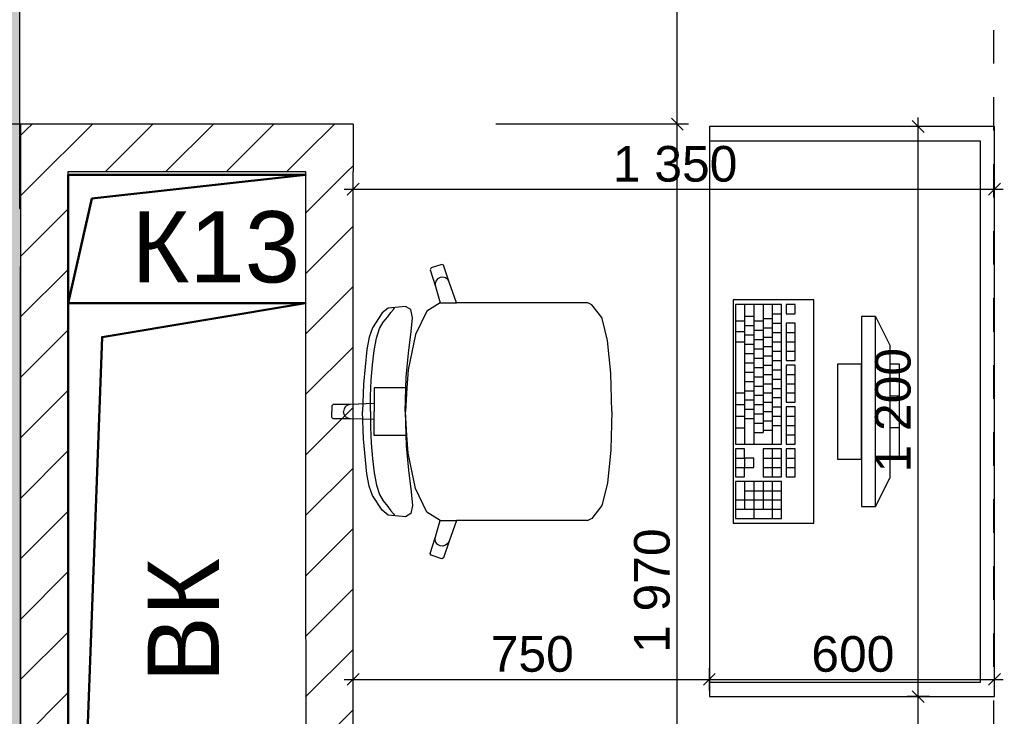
# Model space of a CAD drawing. Header units: millimetres. Extents: x 2336463 to 2579121, y 595385 to 778077.
# Drawn here: x 2406063 to 2408134, y 702938 to 704404 of the extents above; entities that cross this region are included whole.
import ezdxf

# ---------------------------------------------------------------- set-up
doc = ezdxf.new("R2010")
doc.units = ezdxf.units.MM
doc.header["$MEASUREMENT"] = 0
doc.linetypes.add('короткая штриховая', pattern=[141.111111, 70.555556, -70.555556])
for name, color, linetype, lineweight in [('+стена с дверью_Ном._пера__1', 7, 'Continuous', 13), ('1 Планировка_Ном._пера__1', 7, 'Continuous', 13), ('Интерьер - Мебель_Ном._пера__1', 7, 'Continuous', 13), ('сит план_Ном._пера__1', 7, 'Continuous', 13), ('сит план_Ном._пера__21', 7, 'Continuous', 30)]:
    doc.layers.add(name, color=color, linetype=linetype, lineweight=lineweight)
for name, color, linetype, lineweight, true_color in [('+стена с дверью_Ном._пера__243', 7, 'Continuous', 13, 0xe25822), ('1 Планировка размеры_Ном._пера__242', 7, 'Continuous', 13, 0x1b55b5), ('сит план_Ном._пера__87', 7, 'Continuous', 20, 0x6a6a6a)]:
    doc.layers.add(name, color=color, linetype=linetype, lineweight=lineweight, true_color=true_color)
doc.layers.add('1 Планировка размеры', color=7, linetype='Continuous')
doc.layers.add('сит план', color=7, linetype='Continuous')
doc.styles.add('СГЕНЕРИР_СТИЛЬ_1', font='arial.ttf')
doc.dimstyles.new('СГЕНЕРИР_СТИЛЬ__1', dxfattribs={"dimtxt": 75, "dimasz": 23.75, "dimexe": 0.18, "dimexo": 300, "dimgap": 0, "dimtad": 1, "dimtih": 1, "dimtoh": 1, "dimdec": 0, "dimzin": 0, "dimdsep": 46, "dimtxsty": 'СГЕНЕРИР_СТИЛЬ_1', "dimblk": 'ARROWHEAD_6', "dimblk1": 'ARROWHEAD_6', "dimblk2": 'ARROWHEAD_6', "dimcen": 0.09, "dimclrd": 256, "dimclre": 256, "dimclrt": 256, "dimazin": 0, "dimtfac": 1, "dimtdec": 4, "dimtmove": 0, "dimatfit": 3, "dimfxl": 0, "dimtolj": 1, "dimtzin": 0, "dimarcsym": 0})
doc.dimstyles.new('СГЕНЕРИР_СТИЛЬ__2', dxfattribs={"dimtxt": 75, "dimasz": 23.75, "dimexe": 0.18, "dimexo": 300, "dimgap": 0, "dimtad": 1, "dimdec": 0, "dimzin": 0, "dimdsep": 46, "dimtxsty": 'СГЕНЕРИР_СТИЛЬ_1', "dimblk": 'ARROWHEAD_6', "dimblk1": 'ARROWHEAD_6', "dimblk2": 'ARROWHEAD_6', "dimcen": 0.09, "dimclrd": 256, "dimclre": 256, "dimclrt": 256, "dimazin": 0, "dimtfac": 1, "dimtdec": 4, "dimtmove": 0, "dimatfit": 3, "dimfxl": 0, "dimtolj": 1, "dimtzin": 0, "dimarcsym": 0})
pattern_1 = [(45, (2086872.015, 585813.69), (-63.639609, 63.639609), [])]

# ---------------------------------------------------------------- blocks, each defined once
blk = doc.blocks.new('Стена_961', base_point=(2406065.4, 704184.4))
at = {"layer": 'сит план_Ном._пера__87', "linetype": 'Continuous', "lineweight": 20, "true_color": 0x6a6a6a}
h = blk.add_hatch(dxfattribs=at)
h.set_pattern_fill('Блоки_Бетонные_Эффективные', color=251, style=0, pattern_type=2)
h.set_pattern_definition(pattern_1)
h.paths.add_polyline_path([(2406065.3, 704084.4), (2406165.3, 704084.4), (2406065.4, 704184.4)])
h = blk.add_hatch(dxfattribs=at)
h.set_pattern_fill('Блоки_Бетонные_Эффективные', color=251, style=0, pattern_type=2)
h.set_pattern_definition(pattern_1)
h.paths.add_polyline_path([(2406165.4, 704184.4), (2406065.4, 704184.4), (2406165.3, 704084.4)])
h = blk.add_hatch(dxfattribs=at)
h.set_pattern_fill('Блоки_Бетонные_Эффективные', color=251, style=0, pattern_type=2)
h.set_pattern_definition(pattern_1)
h.paths.add_polyline_path([(2406165.3, 704084.4), (2406665.3, 704084.4), (2406665.3, 704184.4), (2406165.4, 704184.4)])
h = blk.add_hatch(dxfattribs=at)
h.set_pattern_fill('Блоки_Бетонные_Эффективные', color=251, style=0, pattern_type=2)
h.set_pattern_definition(pattern_1)
h.paths.add_polyline_path([(2406665.3, 704084.4), (2406765.3, 704084.4), (2406765.3, 704184.4)])
h = blk.add_hatch(dxfattribs=at)
h.set_pattern_fill('Блоки_Бетонные_Эффективные', color=251, style=0, pattern_type=2)
h.set_pattern_definition(pattern_1)
h.paths.add_polyline_path([(2406765.3, 704184.4), (2406665.3, 704184.4), (2406665.3, 704084.4), (2406765.3, 704184.4)])
at = {"layer": 'сит план_Ном._пера__1', "color": 7, "linetype": 'Continuous', "lineweight": 13, "flags": 128}
for points in [[(2406065.4, 704184.4), (2406065.3, 704084.4)], [(2406765.3, 704184.4), (2406065.4, 704184.4)], [(2406765.3, 704184.4), (2406765.3, 704084.4)], [(2406165.3, 704084.4), (2406665.3, 704084.4)]]:
    blk.add_lwpolyline(points, dxfattribs=at)
blk = doc.blocks.new('Стена_962', base_point=(2406765.3, 704184.4))
at = {"layer": 'сит план_Ном._пера__87', "linetype": 'Continuous', "lineweight": 20, "true_color": 0x6a6a6a}
h = blk.add_hatch(dxfattribs=at)
h.set_pattern_fill('Блоки_Бетонные_Эффективные', color=251, style=0, pattern_type=2)
h.set_pattern_definition(pattern_1)
h.paths.add_polyline_path([(2406665.3, 704084.4), (2406665.4, 702214.4), (2406765.4, 702214.4), (2406765.3, 704084.4)])
h = blk.add_hatch(dxfattribs=at)
h.set_pattern_fill('Блоки_Бетонные_Эффективные', color=251, style=0, pattern_type=2)
h.set_pattern_definition(pattern_1)
h.paths.add_polyline_path([(2406765.4, 702214.4), (2406665.4, 702114.4), (2406765.4, 702114.4)])
h = blk.add_hatch(dxfattribs=at)
h.set_pattern_fill('Блоки_Бетонные_Эффективные', color=251, style=0, pattern_type=2)
h.set_pattern_definition(pattern_1)
h.paths.add_polyline_path([(2406765.4, 702214.4), (2406665.4, 702214.4), (2406665.4, 702114.4)])
at = {"layer": 'сит план_Ном._пера__1', "color": 7, "linetype": 'Continuous', "lineweight": 13, "flags": 128}
for points in [[(2406665.3, 704084.4), (2406665.4, 702114.4)], [(2406765.4, 702214.4), (2406765.3, 704084.4)], [(2406665.4, 702114.4), (2406765.4, 702114.4)]]:
    blk.add_lwpolyline(points, dxfattribs=at)
blk = doc.blocks.new('Стена_965', base_point=(2406065.4, 704184.4))
at = {"layer": 'сит план_Ном._пера__87', "linetype": 'Continuous', "lineweight": 20, "true_color": 0x6a6a6a}
h = blk.add_hatch(dxfattribs=at)
h.set_pattern_fill('Блоки_Бетонные_Эффективные', color=251, style=0, pattern_type=2)
h.set_pattern_definition(pattern_1)
h.paths.add_polyline_path([(2406065.3, 704084.4), (2406064, 701807.1), (2406164, 701807), (2406165.3, 704084.4)])
at = {"layer": 'сит план_Ном._пера__1', "color": 7, "linetype": 'Continuous', "lineweight": 13, "flags": 128}
for points in [[(2406065.3, 704084.4), (2406064, 701807.1)], [(2406164, 701807), (2406165.3, 704084.4)], [(2406164, 701807), (2406064, 701807.1)]]:
    blk.add_lwpolyline(points, dxfattribs=at)
blk = doc.blocks.new('Индивидуальное Рабочее Место 25')
at = {"layer": 'Интерьер - Мебель_Ном._пера__1', "color": 7, "linetype": 'Continuous', "lineweight": 13}
for p, q in [((-1170, 0), (-1200, 0)), ((-1200, 0), (-1200, -30)), ((-30, 0), (-1170, 0)), ((0, 0), (-30, 0)), ((0, -30), (0, 0)), ((-1200, -30), (-1200, -600)), ((-1170, -30), (-30, -30)), ((-1170, -600), (-1170, -30)), ((-30, -30), (-30, -600)), ((0, -600), (0, -30)), ((-500, -200), (-700, -200)), ((-700, -200), (-700, -220)), ((-633.3, -220), (-633.3, -200)), ((-566.7, -220), (-566.7, -200)), ((-500, -220), (-500, -200)), ((-800, -250), (-740, -220)), ((-740, -220), (-460, -220)), ((-700, -220), (-500, -220)), ((-400, -250), (-460, -220)), ((-400, -250), (-800, -250)), ((-800, -250), (-800, -280)), ((-400, -280), (-400, -250)), ((-800, -280), (-400, -280)), ((-500, -280), (-700, -280)), ((-700, -280), (-700, -330)), ((-500, -330), (-500, -280)), ((-700, -330), (-500, -330)), ((-805.6, -419.1), (-825.2, -419.1)), ((-825.2, -419.1), (-825.2, -438.5)), ((-805.6, -438.5), (-805.6, -419.1)), ((-707.7, -419.1), (-786, -419.1)), ((-786, -419.1), (-786, -438.5)), ((-766.5, -438.5), (-766.5, -419.1)), ((-746.9, -438.5), (-746.9, -419.1)), ((-727.3, -438.5), (-727.3, -419.1)), ((-707.7, -438.5), (-707.7, -419.1)), ((-619.6, -419.1), (-697.9, -419.1)), ((-697.9, -419.1), (-697.9, -438.5)), ((-678.3, -438.5), (-678.3, -419.1)), ((-658.8, -438.5), (-658.8, -419.1)), ((-639.2, -438.5), (-639.2, -419.1)), ((-619.6, -438.5), (-619.6, -419.1)), ((-531.5, -419.1), (-609.8, -419.1)), ((-609.8, -419.1), (-609.8, -438.5)), ((-590.2, -438.5), (-590.2, -419.1)), ((-570.6, -438.5), (-570.6, -419.1)), ((-551, -438.5), (-551, -419.1)), ((-531.5, -438.5), (-531.5, -419.1)), ((-462.9, -419.1), (-521.7, -419.1)), ((-521.7, -419.1), (-521.7, -438.5)), ((-502.1, -438.5), (-502.1, -419.1)), ((-482.5, -438.5), (-482.5, -419.1)), ((-462.9, -438.5), (-462.9, -419.1)), ((-825.2, -438.5), (-805.6, -438.5)), ((-531.5, -448.2), (-825.2, -448.2)), ((-825.2, -448.2), (-825.2, -545.2)), ((-805.6, -467.6), (-805.6, -448.2)), ((-786, -438.5), (-707.7, -438.5)), ((-786, -467.6), (-786, -448.2)), ((-766.5, -467.6), (-766.5, -448.2)), ((-746.9, -467.6), (-746.9, -448.2)), ((-727.3, -467.6), (-727.3, -448.2)), ((-707.7, -467.6), (-707.7, -448.2)), ((-697.9, -438.5), (-619.6, -438.5)), ((-688.1, -467.6), (-688.1, -448.2)), ((-668.5, -467.6), (-668.5, -448.2)), ((-649, -467.6), (-649, -448.2)), ((-629.4, -467.6), (-629.4, -448.2)), ((-609.8, -438.5), (-531.5, -438.5)), ((-609.8, -467.6), (-609.8, -448.2)), ((-590.2, -467.6), (-590.2, -448.2)), ((-570.6, -467.6), (-570.6, -448.2)), ((-531.5, -545.2), (-531.5, -448.2)), ((-521.7, -438.5), (-462.9, -438.5)), ((-462.9, -448.2), (-521.7, -448.2)), ((-521.7, -448.2), (-521.7, -487)), ((-502.1, -487), (-502.1, -448.2)), ((-482.5, -487), (-482.5, -448.2)), ((-462.9, -487), (-462.9, -448.2)), ((-374.8, -448.2), (-453.1, -448.2)), ((-453.1, -448.2), (-453.1, -545.2)), ((-433.5, -525.8), (-433.5, -448.2)), ((-414, -545.2), (-414, -448.2)), ((-394.4, -545.2), (-394.4, -448.2)), ((-374.8, -545.2), (-374.8, -448.2)), ((-825.2, -467.6), (-531.5, -467.6)), ((-795.8, -487), (-795.8, -467.6)), ((-776.3, -487), (-776.3, -467.6)), ((-756.7, -487), (-756.7, -467.6)), ((-737.1, -487), (-737.1, -467.6)), ((-717.5, -487), (-717.5, -467.6)), ((-697.9, -487), (-697.9, -467.6)), ((-678.3, -487), (-678.3, -467.6)), ((-658.8, -487), (-658.8, -467.6)), ((-639.2, -487), (-639.2, -467.6)), ((-619.6, -487), (-619.6, -467.6)), ((-600, -487), (-600, -467.6)), ((-580.4, -487), (-580.4, -467.6)), ((-560.8, -487), (-560.8, -467.6)), ((-521.7, -467.6), (-462.9, -467.6)), ((-453.1, -467.6), (-374.8, -467.6)), ((-825.2, -487), (-555.9, -487)), ((-790.9, -506.4), (-790.9, -487)), ((-771.4, -506.4), (-771.4, -487)), ((-751.8, -506.4), (-751.8, -487)), ((-732.2, -506.4), (-732.2, -487)), ((-712.6, -506.4), (-712.6, -487)), ((-693, -506.4), (-693, -487)), ((-673.4, -506.4), (-673.4, -487)), ((-653.9, -506.4), (-653.9, -487)), ((-634.3, -506.4), (-634.3, -487)), ((-614.7, -506.4), (-614.7, -487)), ((-595.1, -506.4), (-595.1, -487)), ((-575.5, -506.4), (-575.5, -487)), ((-555.9, -506.4), (-555.9, -487)), ((-521.7, -487), (-462.9, -487)), ((-453.1, -487), (-394.4, -487)), ((-825.2, -506.4), (-531.5, -506.4)), ((-800.7, -525.8), (-800.7, -506.4)), ((-781.1, -525.8), (-781.1, -506.4)), ((-761.6, -525.8), (-761.6, -506.4)), ((-742, -525.8), (-742, -506.4)), ((-722.4, -525.8), (-722.4, -506.4)), ((-702.8, -525.8), (-702.8, -506.4)), ((-683.2, -525.8), (-683.2, -506.4)), ((-663.6, -525.8), (-663.6, -506.4)), ((-644.1, -525.8), (-644.1, -506.4)), ((-624.5, -525.8), (-624.5, -506.4)), ((-604.9, -525.8), (-604.9, -506.4)), ((-585.3, -525.8), (-585.3, -506.4)), ((-482.5, -506.4), (-502.1, -506.4)), ((-502.1, -506.4), (-502.1, -525.8)), ((-482.5, -525.8), (-482.5, -506.4)), ((-453.1, -506.4), (-374.8, -506.4)), ((-825.2, -525.8), (-531.5, -525.8)), ((-790.9, -545.2), (-790.9, -525.8)), ((-768.9, -545.2), (-768.9, -525.8)), ((-746.9, -545.2), (-746.9, -525.8)), ((-639.2, -545.2), (-639.2, -525.8)), ((-614.7, -545.2), (-614.7, -525.8)), ((-590.2, -545.2), (-590.2, -525.8)), ((-565.7, -545.2), (-565.7, -525.8)), ((-502.1, -525.8), (-521.7, -525.8)), ((-521.7, -525.8), (-521.7, -545.2)), ((-502.1, -545.2), (-502.1, -525.8)), ((-502.1, -525.8), (-482.5, -525.8)), ((-462.9, -525.8), (-482.5, -525.8)), ((-482.5, -545.2), (-482.5, -525.8)), ((-462.9, -545.2), (-462.9, -525.8)), ((-453.1, -525.8), (-394.4, -525.8)), ((-825.2, -545.2), (-531.5, -545.2)), ((-521.7, -545.2), (-462.9, -545.2)), ((-453.1, -545.2), (-374.8, -545.2)), ((-1200, -600), (-1170, -600)), ((-30, -600), (0, -600)), ((-680, -807.5), (-681.1, -807.6)), ((-600, -805), (-680, -807.5)), ((-600, -805), (-520, -807.5)), ((-520, -807.5), (-518.9, -807.6)), ((-797.9, -826.3), (-824.7, -847.4)), ((-795.8, -825.4), (-797.9, -826.3)), ((-749.9, -814.7), (-795.8, -825.4)), ((-681.1, -807.6), (-749.9, -814.7)), ((-518.9, -807.6), (-450.1, -814.7)), ((-450.1, -814.7), (-404.2, -825.4)), ((-404.2, -825.4), (-402.1, -826.3)), ((-402.1, -826.3), (-375.3, -847.4)), ((-824.7, -847.4), (-829.3, -856)), ((-375.3, -847.4), (-370.7, -856)), ((-829.3, -856), (-829.3, -887.1)), ((-370.7, -856), (-370.7, -887.1)), ((-829.3, -887.1), (-829.3, -923.2)), ((-370.7, -887.1), (-370.7, -923.2)), ((-829.3, -923.2), (-829.3, -1132.3)), ((-370.7, -923.2), (-370.7, -1132.3)), ((-829.3, -1132.3), (-872.6, -1148)), ((-829.3, -1166.5), (-829.3, -1132.3)), ((-370.7, -1166.5), (-370.7, -1132.3)), ((-370.7, -1132.3), (-327.4, -1148)), ((-908.1, -1159.4), (-910, -1163.1)), ((-872.6, -1148), (-908.1, -1159.4)), ((-881.4, -1155.4), (-883, -1161)), ((-877.8, -1150.8), (-881.4, -1155.4)), ((-872.6, -1148), (-877.8, -1150.8)), ((-327.4, -1148), (-322.2, -1150.8)), ((-327.4, -1148), (-291.9, -1159.4)), ((-322.2, -1150.8), (-318.6, -1155.4)), ((-318.6, -1155.4), (-317, -1161)), ((-291.9, -1159.4), (-290, -1163.1)), ((-910, -1163.1), (-902.5, -1185.9)), ((-898.7, -1187.8), (-863.3, -1176.4)), ((-883, -1161), (-882.3, -1166.8)), ((-882.3, -1166.8), (-879.5, -1171.9)), ((-879.5, -1171.9), (-874.8, -1175.5)), ((-874.8, -1175.5), (-869.2, -1177.1)), ((-869.2, -1177.1), (-863.3, -1176.4)), ((-863.3, -1176.4), (-829.2, -1166.7)), ((-829.3, -1166.5), (-829.2, -1166.7)), ((-829.2, -1166.7), (-811.8, -1194.6)), ((-370.8, -1166.7), (-388.2, -1194.6)), ((-370.7, -1166.5), (-370.8, -1166.7)), ((-336.7, -1176.4), (-370.8, -1166.7)), ((-330.8, -1177.1), (-336.7, -1176.4)), ((-301.3, -1187.8), (-336.7, -1176.4)), ((-325.2, -1175.5), (-330.8, -1177.1)), ((-320.5, -1171.9), (-325.2, -1175.5)), ((-317.7, -1166.8), (-320.5, -1171.9)), ((-317, -1161), (-317.7, -1166.8)), ((-290, -1163.1), (-297.5, -1185.9)), ((-902.5, -1185.9), (-898.7, -1187.8)), ((-811.8, -1194.6), (-762.1, -1218.4)), ((-388.2, -1194.6), (-437.9, -1218.4)), ((-297.5, -1185.9), (-301.3, -1187.8)), ((-762.1, -1218.4), (-687.7, -1234.2)), ((-437.9, -1218.4), (-512.3, -1234.2)), ((-814.7, -1228.1), (-821.4, -1239.7)), ((-821.4, -1239.7), (-818.1, -1275.8)), ((-797.5, -1225.1), (-814.7, -1228.1)), ((-768.5, -1227.7), (-797.5, -1225.1)), ((-723.2, -1233.5), (-768.5, -1227.7)), ((-672.3, -1238.2), (-723.2, -1233.5)), ((-687.7, -1234.2), (-650.3, -1236.6)), ((-600, -1240.5), (-672.3, -1238.2)), ((-650.3, -1236.6), (-600, -1239.8)), ((-650.3, -1236.6), (-650.3, -1275.3)), ((-549.7, -1236.6), (-600, -1239.8)), ((-600, -1240.5), (-527.7, -1238.2)), ((-512.3, -1234.2), (-549.7, -1236.6)), ((-549.7, -1236.6), (-549.7, -1275.3)), ((-527.7, -1238.2), (-476.8, -1233.5)), ((-476.8, -1233.5), (-431.5, -1227.7)), ((-431.5, -1227.7), (-402.5, -1225.1)), ((-402.5, -1225.1), (-385.3, -1228.1)), ((-385.3, -1228.1), (-378.6, -1239.7)), ((-378.6, -1239.7), (-381.9, -1275.8)), ((-815, -1265.2), (-818.8, -1262.6)), ((-385, -1265.2), (-381.2, -1262.6)), ((-818.1, -1275.8), (-807.6, -1289)), ((-808.8, -1270.4), (-815, -1265.2)), ((-799.7, -1276.5), (-808.8, -1270.4)), ((-788, -1286.6), (-799.7, -1276.5)), ((-650.3, -1275.3), (-650.3, -1305.3)), ((-549.7, -1275.3), (-549.7, -1305.3)), ((-412, -1286.6), (-400.3, -1276.5)), ((-400.3, -1276.5), (-391.2, -1270.4)), ((-381.9, -1275.8), (-392.4, -1289)), ((-391.2, -1270.4), (-385, -1265.2)), ((-807.6, -1289), (-776.5, -1309)), ((-774.8, -1294.3), (-788, -1286.6)), ((-754.5, -1300.5), (-774.8, -1294.3)), ((-728.5, -1305.5), (-754.5, -1300.5)), ((-471.5, -1305.5), (-445.5, -1300.5)), ((-445.5, -1300.5), (-425.2, -1294.3)), ((-425.2, -1294.3), (-412, -1286.6)), ((-392.4, -1289), (-423.5, -1309)), ((-776.5, -1309), (-756.6, -1316.3)), ((-756.6, -1316.3), (-730.7, -1321.1)), ((-730.7, -1321.1), (-657.5, -1328.1)), ((-698.5, -1309.2), (-728.5, -1305.5)), ((-666.1, -1311.7), (-698.5, -1309.2)), ((-632.7, -1313.2), (-666.1, -1311.7)), ((-650.3, -1305.3), (-616.9, -1305.3)), ((-600, -1313.6), (-632.7, -1313.2)), ((-616.9, -1305.3), (-600, -1305.3)), ((-616.9, -1305.3), (-615.1, -1355.1)), ((-583.1, -1305.3), (-600, -1305.3)), ((-600, -1313.6), (-567.3, -1313.2)), ((-583.1, -1305.3), (-584.9, -1355.1)), ((-549.7, -1305.3), (-583.1, -1305.3)), ((-567.3, -1313.2), (-533.9, -1311.7)), ((-469.3, -1321.1), (-542.5, -1328.1)), ((-533.9, -1311.7), (-501.5, -1309.2)), ((-501.5, -1309.2), (-471.5, -1305.5)), ((-443.4, -1316.3), (-469.3, -1321.1)), ((-423.5, -1309), (-443.4, -1316.3)), ((-657.5, -1328.1), (-600, -1330.2)), ((-542.5, -1328.1), (-600, -1330.2)), ((-615.1, -1355.1), (-613.9, -1360.8)), ((-615.1, -1355.1), (-615.1, -1392)), ((-613.9, -1360.8), (-610.7, -1365.7)), ((-610.7, -1365.7), (-605.8, -1368.9)), ((-589.3, -1365.7), (-594.2, -1368.9)), ((-586.1, -1360.8), (-589.3, -1365.7)), ((-584.9, -1355.1), (-586.1, -1360.8)), ((-584.9, -1355.1), (-584.9, -1392)), ((-605.8, -1368.9), (-600, -1370.1)), ((-594.2, -1368.9), (-600, -1370.1)), ((-615.1, -1392), (-612.1, -1395)), ((-612.1, -1395), (-600, -1395)), ((-587.9, -1395), (-600, -1395)), ((-584.9, -1392), (-587.9, -1395))]:
    blk.add_line(p, q, dxfattribs=at)
at = {"layer": 'Интерьер - Мебель_Ном._пера__1', "color": 7, "linetype": 'Continuous', "lineweight": 13, "flags": 128}
for points in [[(0, 0), (-1200, 0), (-1200, -600), (0, -600)], [(-835, -380), (-835, -550), (-365, -550), (-365, -380)]]:
    blk.add_lwpolyline(points, close=True, dxfattribs=at)
blk = doc.blocks.new('*D3775', base_point=(2086872, 585813.7))
at = {"layer": '1 Планировка размеры_Ном._пера__242', "color": 152, "linetype": 'Continuous', "lineweight": 13, "true_color": 0x1b55b5}
for p, q in [((2407435.1, 704196.9), (2407460.1, 704171.9)), ((2407471, 704184.4), (2407065.3, 704184.4)), ((2407447.6, 702214.4), (2407447.6, 704184.4)), ((2407435.1, 702226.9), (2407460.1, 702201.9)), ((2407471, 702214.4), (2407424.2, 702214.4))]:
    blk.add_line(p, q, dxfattribs=at)
at = {"layer": '1 Планировка размеры_Ном._пера__242', "color": 152, "lineweight": 13, "true_color": 0x1b55b5, "insert": (2407432.6, 703071.1), "char_height": 75, "attachment_point": 7, "rotation": 90, "style": 'СГЕНЕРИР_СТИЛЬ_1'}
blk.add_mtext('\\A1;{\\pql;\\fArial|b0|i0|c204|p38;1\xa0970}', dxfattribs=at)
blk = doc.blocks.new('ARROWHEAD_6')
at = {"color": 0, "linetype": 'Continuous', "lineweight": 0}
for p, q in [((0, 0), (-1, 0)), ((-0.5, -0.5), (0.5, 0.5))]:
    blk.add_line(p, q, dxfattribs=at)
blk = doc.blocks.new('*D3776', base_point=(2086872, 585813.7))
at = {"layer": '1 Планировка размеры_Ном._пера__242', "color": 152, "linetype": 'Continuous', "lineweight": 13, "true_color": 0x1b55b5}
for p, q in [((2407435.1, 705411.1), (2407460.1, 705386.1)), ((2407815, 705398.6), (2407424.2, 705398.6)), ((2407447.6, 704184.4), (2407447.6, 705398.6)), ((2407435.1, 704196.9), (2407460.1, 704171.9)), ((2407471, 704184.4), (2407065.3, 704184.4))]:
    blk.add_line(p, q, dxfattribs=at)
at = {"layer": '1 Планировка размеры_Ном._пера__242', "color": 152, "lineweight": 13, "true_color": 0x1b55b5, "insert": (2407432.6, 704663.2), "char_height": 75, "attachment_point": 7, "rotation": 90, "style": 'СГЕНЕРИР_СТИЛЬ_1'}
blk.add_mtext('\\A1;{\\pql;\\fArial|b0|i0|c204|p38;1\xa0214}', dxfattribs=at)
blk = doc.blocks.new('*D3798', base_point=(2086872, 585813.7))
at = {"layer": '1 Планировка размеры_Ном._пера__242', "color": 152, "linetype": 'Continuous', "lineweight": 13, "true_color": 0x1b55b5}
for p, q in [((2406065.4, 701998.1), (2406065.4, 703884.4)), ((2405465.7, 701906.9), (2405465.7, 702044.9)), ((2405478.2, 702034), (2405453.2, 702009)), ((2405465.7, 702021.5), (2406065.4, 702021.5)), ((2406052.9, 702009), (2406077.9, 702034)), ((2406065.4, 702021.5), (2406084.1, 702021.5))]:
    blk.add_line(p, q, dxfattribs=at)
at = {"layer": '1 Планировка размеры_Ном._пера__242', "color": 152, "lineweight": 13, "true_color": 0x1b55b5, "insert": (2405680.2, 702036.5), "char_height": 75, "attachment_point": 7, "style": 'СГЕНЕРИР_СТИЛЬ_1'}
blk.add_mtext('\\A1;{\\pql;\\fArial|b0|i0|c204|p38;600}', dxfattribs=at)
blk = doc.blocks.new('*D3826', base_point=(2086872, 585813.7))
at = {"layer": '1 Планировка размеры_Ном._пера__242', "color": 152, "linetype": 'Continuous', "lineweight": 13, "true_color": 0x1b55b5}
for p, q in [((2406765.3, 704023.7), (2406765.3, 704070.6)), ((2408115.1, 704023.7), (2408115.1, 704070.6)), ((2406746.6, 704047.2), (2406765.3, 704047.2)), ((2406777.8, 704059.7), (2406752.8, 704034.7)), ((2406765.3, 704047.2), (2408115.1, 704047.2)), ((2408102.6, 704034.7), (2408127.6, 704059.7)), ((2408115.1, 704047.2), (2408133.9, 704047.2))]:
    blk.add_line(p, q, dxfattribs=at)
at = {"layer": '1 Планировка размеры_Ном._пера__242', "color": 152, "lineweight": 13, "true_color": 0x1b55b5, "insert": (2407312, 704062.2), "char_height": 75, "attachment_point": 7, "style": 'СГЕНЕРИР_СТИЛЬ_1'}
blk.add_mtext('\\A1;{\\pql;\\fArial|b0|i0|c204|p38;1\xa0350}', dxfattribs=at)
blk = doc.blocks.new('*D3870', base_point=(2086872, 585813.7))
at = {"layer": '1 Планировка размеры_Ном._пера__242', "color": 152, "linetype": 'Continuous', "lineweight": 13, "true_color": 0x1b55b5}
for p, q in [((2407942.3, 702991.6), (2407967.3, 702966.6)), ((2407978.2, 702979.1), (2407931.4, 702979.1)), ((2407954.8, 702214.4), (2407954.8, 702979.1)), ((2407942.3, 702226.9), (2407967.3, 702201.9)), ((2407978.2, 702214.4), (2407931.4, 702214.4)), ((2407954.8, 702195.6), (2407954.8, 702214.4))]:
    blk.add_line(p, q, dxfattribs=at)
at = {"layer": '1 Планировка размеры_Ном._пера__242', "color": 152, "lineweight": 13, "true_color": 0x1b55b5, "insert": (2407939.8, 702511.4), "char_height": 75, "attachment_point": 7, "rotation": 90, "style": 'СГЕНЕРИР_СТИЛЬ_1'}
blk.add_mtext('\\A1;{\\pql;\\fArial|b0|i0|c204|p38;765}', dxfattribs=at)
blk = doc.blocks.new('*D3871', base_point=(2086872, 585813.7))
at = {"layer": '1 Планировка размеры_Ном._пера__242', "color": 152, "linetype": 'Continuous', "lineweight": 13, "true_color": 0x1b55b5}
for p, q in [((2407967.3, 704166.6), (2407942.3, 704191.6)), ((2407954.8, 704179.1), (2407954.8, 704197.9)), ((2407978.2, 704179.1), (2407931.4, 704179.1)), ((2407954.8, 702979.1), (2407954.8, 704179.1)), ((2407942.3, 702991.6), (2407967.3, 702966.6)), ((2407978.2, 702979.1), (2407931.4, 702979.1))]:
    blk.add_line(p, q, dxfattribs=at)
at = {"layer": '1 Планировка размеры_Ном._пера__242', "color": 152, "lineweight": 13, "true_color": 0x1b55b5, "insert": (2407939.8, 703450.9), "char_height": 75, "attachment_point": 7, "rotation": 90, "style": 'СГЕНЕРИР_СТИЛЬ_1'}
blk.add_mtext('\\A1;{\\pql;\\fArial|b0|i0|c204|p38;1\xa0200}', dxfattribs=at)
blk = doc.blocks.new('*D3872', base_point=(2086872, 585813.7))
at = {"layer": '1 Планировка размеры_Ном._пера__242', "color": 152, "linetype": 'Continuous', "lineweight": 13, "true_color": 0x1b55b5}
for p, q in [((2406765.4, 702514.4), (2406765.4, 703039)), ((2407515.1, 702992.1), (2407515.1, 703039)), ((2406746.6, 703015.5), (2406765.4, 703015.5)), ((2406777.9, 703028), (2406752.9, 703003)), ((2406765.4, 703015.5), (2407515.1, 703015.5)), ((2407527.6, 703028), (2407502.6, 703003))]:
    blk.add_line(p, q, dxfattribs=at)
at = {"layer": '1 Планировка размеры_Ном._пера__242', "color": 152, "lineweight": 13, "true_color": 0x1b55b5, "insert": (2407054.9, 703030.5), "char_height": 75, "attachment_point": 7, "style": 'СГЕНЕРИР_СТИЛЬ_1'}
blk.add_mtext('\\A1;{\\pql;\\fArial|b0|i0|c204|p38;750}', dxfattribs=at)
blk = doc.blocks.new('*D3873', base_point=(2086872, 585813.7))
at = {"layer": '1 Планировка размеры_Ном._пера__242', "color": 152, "linetype": 'Continuous', "lineweight": 13, "true_color": 0x1b55b5}
for p, q in [((2407515.1, 702992.1), (2407515.1, 703039)), ((2408115.1, 702992.1), (2408115.1, 703039)), ((2407527.6, 703028), (2407502.6, 703003)), ((2407515.1, 703015.5), (2408115.1, 703015.5)), ((2408102.6, 703003), (2408127.6, 703028)), ((2408115.1, 703015.5), (2408133.9, 703015.5))]:
    blk.add_line(p, q, dxfattribs=at)
at = {"layer": '1 Планировка размеры_Ном._пера__242', "color": 152, "lineweight": 13, "true_color": 0x1b55b5, "insert": (2407729.8, 703030.5), "char_height": 75, "attachment_point": 7, "style": 'СГЕНЕРИР_СТИЛЬ_1'}
blk.add_mtext('\\A1;{\\pql;\\fArial|b0|i0|c204|p38;600}', dxfattribs=at)

msp = doc.modelspace()

# ---------------------------------------------------------------- hatches: boundary and pattern name
at = {"layer": '+стена с дверью_Ном._пера__243', "linetype": 'Continuous', "lineweight": 0, "true_color": 0x381608}
msp.add_hatch(color=28, dxfattribs=at).paths.add_polyline_path([(2397562, 706910.6), (2404214.6, 706910.6), (2404214.6, 709999), (2406042.9, 709999), (2406184.2, 709999), (2406184.2, 707032.4), (2406042.9, 707032.4), (2406042.9, 705401.1), (2406063, 705401.1), (2406063, 704006.7), (2406065.2, 704006.7), (2406065.2, 701204.4), (2404440, 701204.4), (2404440, 704006.7), (2403834.9, 704006.7), (2403834.9, 703610.7), (2398839.9, 703610.7), (2398839.9, 705400.5), (2397562, 705400.5)])

# ---------------------------------------------------------------- linework, layer by layer
at = {"layer": '+стена с дверью_Ном._пера__1', "color": 7, "linetype": 'Continuous', "lineweight": 13, "flags": 128}
msp.add_lwpolyline([(2397562, 706910.6), (2404214.6, 706910.6), (2404214.6, 709999), (2406042.9, 709999), (2406184.2, 709999), (2406184.2, 707032.4), (2406042.9, 707032.4), (2406042.9, 705401.1), (2406063, 705401.1), (2406063, 704006.7), (2406065.2, 704006.7), (2406065.2, 701204.4), (2404440, 701204.4), (2404440, 704006.7), (2403834.9, 704006.7), (2403834.9, 703610.7), (2398839.9, 703610.7), (2398839.9, 705400.5), (2397562, 705400.5)], close=True, dxfattribs=at)
at = {"layer": '1 Планировка_Ном._пера__1', "color": 7, "linetype": 'короткая штриховая', "lineweight": 13}
msp.add_line((2408115.1, 694010.7), (2408113.1, 709137.7), dxfattribs=at)
at = {"layer": 'Интерьер - Мебель_Ном._пера__1', "color": 7, "linetype": 'Continuous', "lineweight": 13}
for p, q in [((2406065.4, 704184.4), (2404439.7, 704184.4)), ((2406065.4, 704184.4), (2405165.4, 704184.4)), ((2406065.4, 704154.4), (2406065.4, 704184.4))]:
    msp.add_line(p, q, dxfattribs=at)
at = {"layer": 'сит план_Ном._пера__21', "color": 7, "linetype": 'Continuous', "lineweight": 30, "flags": 128}
for points in [[(2406165.3, 703807.4), (2406215.3, 704027.4), (2406665.3, 704077.4), (2406165.3, 704077.4)], [(2406165.3, 701807.4), (2406236.7, 703735.9), (2406665.3, 703807.5), (2406165.3, 703807.5)]]:
    msp.add_lwpolyline(points, close=True, dxfattribs=at)

# ---------------------------------------------------------------- block references
at = {"layer": 'Интерьер - Мебель_Ном._пера__1', "color": 7, "linetype": 'Continuous', "lineweight": 13, "zscale": 1000, "rotation": 270}
msp.add_blockref('Индивидуальное Рабочее Место 25', (2408115.1, 702979.1), dxfattribs=at)
at = {"layer": 'сит план', "color": 7, "lineweight": 13}
for name, p in [('Стена_961', (2406065.4, 704184.4)), ('Стена_965', (2406065.4, 704184.4)), ('Стена_962', (2406765.3, 704184.4))]:
    msp.add_blockref(name, p, dxfattribs=at)

# ---------------------------------------------------------------- texts
at = {"layer": 'сит план_Ном._пера__1', "color": 7, "linetype": 'Continuous', "lineweight": 13, "insert": (2406298.6, 704001), "char_height": 150, "attachment_point": 1, "style": 'СГЕНЕРИР_СТИЛЬ_1'}
msp.add_mtext('\\A1;{\\pql;\\fArial|b0|i0|c204|p38;К13}', dxfattribs=at)
at = {"layer": 'сит план_Ном._пера__1', "color": 7, "linetype": 'Continuous', "lineweight": 13, "insert": (2406332.7, 703008.6), "char_height": 150, "attachment_point": 1, "rotation": 90, "style": 'СГЕНЕРИР_СТИЛЬ_1'}
msp.add_mtext('\\A1;{\\pql;\\fArial|b0|i0|c204|p38;ВК}', dxfattribs=at)

# ---------------------------------------------------------------- dimensions: what is measured, and where the dimension line sits
at = {"layer": '1 Планировка размеры', "color": 152, "linetype": 'Continuous', "lineweight": 13, "true_color": 0x1b55b5}
for base, p1, p2, picture, middle in [((2407447.6, 705398.6), (2406765.3, 704184.4), (2408115, 705398.6), '*D3776', (2407395.1, 704792.1)), ((2407447.6, 704184.4), (2407260, 702214.4), (2406765.3, 704184.4), '*D3775', (2407395.1, 703200)), ((2407954.8, 704179.1), (2408115.1, 702979.1), (2408115.1, 704179.1), '*D3871', (2407902.3, 703579.7)), ((2407954.8, 702979.1), (2408117.1, 702214.4), (2408115.1, 702979.1), '*D3870', (2407902.3, 702597.1))]:
    dim = msp.add_linear_dim(base=base, p1=p1, p2=p2, angle=90, dimstyle='СГЕНЕРИР_СТИЛЬ__2', dxfattribs=at)
    dim.commit()
    dim.dimension.update_dxf_attribs({"geometry": picture, "text_midpoint": middle, "dimtype": 160, "text_rotation": 90})
for base, p1, p2, picture, middle in [((2408115.1, 704047.2), (2406765.3, 704184.4), (2408115.1, 704179.1), '*D3826', (2407440.8, 704099.7)), ((2406065.4, 702021.5), (2405465.7, 701606.9), (2406065.4, 704184.4), '*D3798', (2405765.9, 702074)), ((2407515.1, 703015.5), (2406765.4, 702214.4), (2407515.1, 702979.1), '*D3872', (2407140.6, 703068)), ((2408115.1, 703015.5), (2407515.1, 702979.1), (2408115.1, 702979.1), '*D3873', (2407815.5, 703068))]:
    dim = msp.add_linear_dim(base=base, p1=p1, p2=p2, dimstyle='СГЕНЕРИР_СТИЛЬ__1', dxfattribs=at)
    dim.commit()
    dim.dimension.update_dxf_attribs({"geometry": picture, "text_midpoint": middle, "dimtype": 160})

doc.saveas('drawing.dxf')
